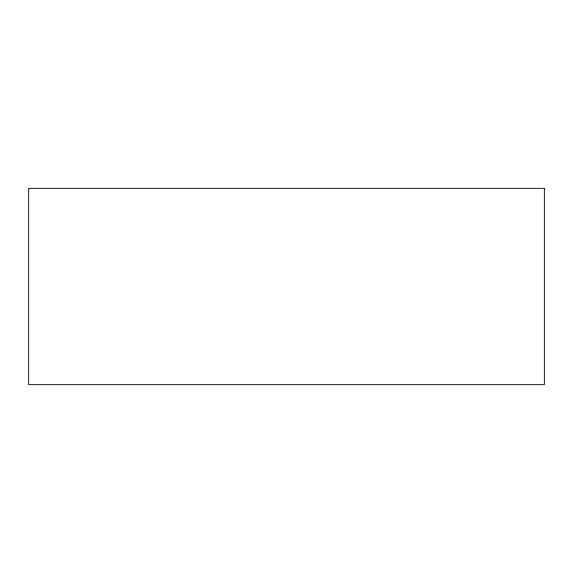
<?xml version="1.0" encoding="UTF-8"?>
<svg xmlns="http://www.w3.org/2000/svg" width="573" height="573" viewBox="0 0 573 573"><rect width="100%" height="100%" fill="white"/><g stroke="black" fill="none" stroke-linecap="round" stroke-linejoin="round"><path stroke-width="0.86" d="M544.35 188.345L28.65 188.345L28.65 384.655L544.35 384.655L544.35 188.345"/></g></svg>
